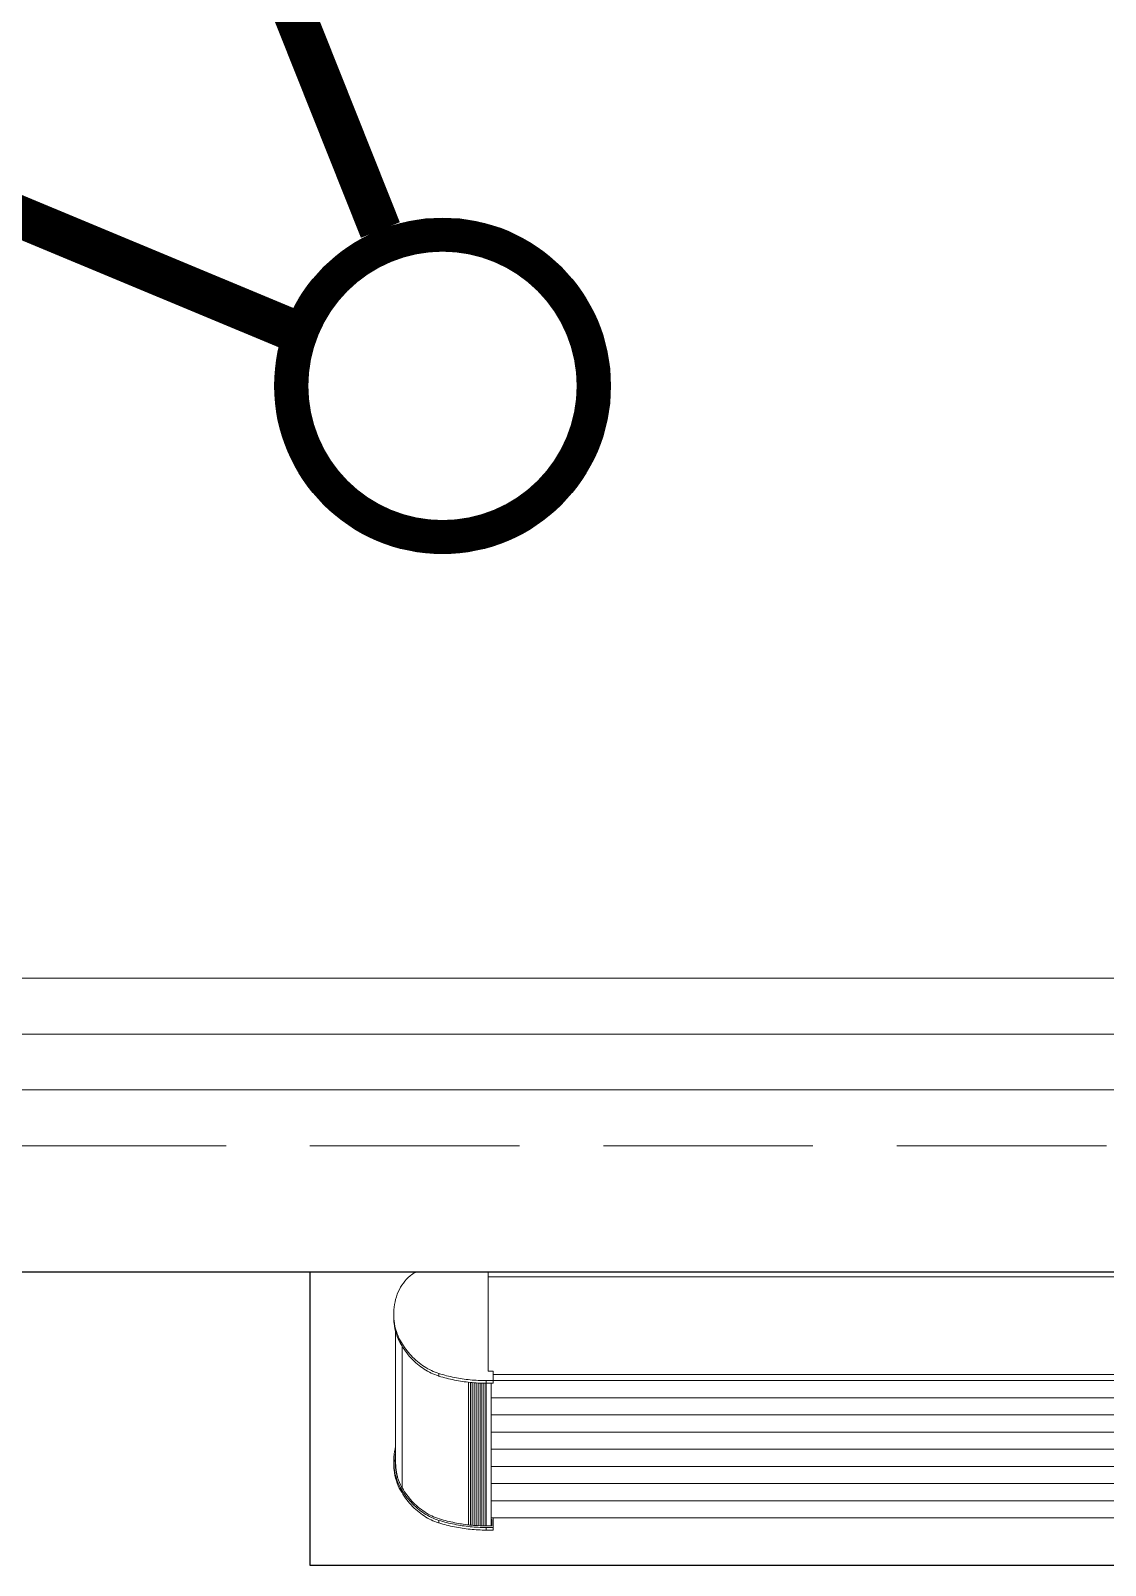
# Model space of a CAD drawing. Extents: x 5031545 to 5313844, y -886381 to -283477.
# Drawn here: x 5250409 to 5251690, y -787964 to -786134 of the extents above; entities that cross this region are included whole.
import ezdxf

# ---------------------------------------------------------------- set-up
doc = ezdxf.new("R2010")
doc.units = 0
doc.header["$LTSCALE"] = 1000
doc.header["$MEASUREMENT"] = 0
doc.linetypes.add('A户型$0$DASH', pattern=[0.35, 0.25, -0.1])
doc.linetypes.add('DASH', pattern=[0.35, 0.25, -0.1])
doc.layers.get('0').update_dxf_attribs({"linetype": 'CONTINUOUS'})
for name, color, linetype in [('5fur', 175, 'CONTINUOUS'), ('EQUIP-照明', 3, 'CONTINUOUS'), ('WIRE-安防', 4, 'CONTINUOUS'), ('看线', 185, 'CONTINUOUS')]:
    doc.layers.add(name, color=color, linetype=linetype)
for name, color, linetype, lineweight in [('平面-栏杆', 56, 'CONTINUOUS', 15), ('平面-看线', 252, 'CONTINUOUS', 15), ('平面-空调预留孔', 252, 'CONTINUOUS', 15)]:
    doc.layers.add(name, color=color, linetype=linetype, lineweight=lineweight)
doc.styles.get("Standard").update_dxf_attribs({"font": 'gbenor.shx', "bigfont": 'gbcbig.shx'})

# ---------------------------------------------------------------- blocks, each defined once
blk = doc.blocks.new('$equip$00001150')
at = {"const_width": 0.1}
blk.add_lwpolyline([(-0.45, 0, 1), (0.45, 0, 1)], format="xyb", close=True, dxfattribs=at)
blk.add_circle((0, 0), 0.5)
at = {"flags": 9}
blk.add_attdef('A', (0, 0), '', height=0.00002, dxfattribs=at)
blk = doc.blocks.new('gdgdgdrgdfsfs')
at = {"layer": '平面-空调预留孔', "color": 252}
for p, q in [((703030, 763849.2), (703030, 763967.6)), ((703030, 763967.6), (703111.7, 763967.6)), ((703030, 763961.6), (701455, 763961.6)), ((703140.2, 763739.3), (703140.2, 763896.4)), ((703132.5, 763710.1), (703132.5, 763879)), ((703134.4, 763885.1), (703134.4, 763882.1)), ((703023.9, 763845.2), (701461.2, 763845.2)), ((703023.9, 763844.9), (701461.2, 763844.9)), ((703023.9, 763837.8), (701461.2, 763837.8)), ((703023.9, 763834.7), (703023.9, 763849.2)), ((703023.9, 763849.2), (703030, 763849.2)), ((703032.3, 763837.8), (703023.9, 763837.8)), ((703032.3, 763664.6), (703032.3, 763837.8)), ((703088.6, 763846.3), (703088.6, 763843.2)), ((703023.9, 763834.7), (703032.3, 763834.7)), ((703026.2, 763664.6), (703026.2, 763834.7)), ((703032.7, 763664.6), (703032.7, 763834.7)), ((703035, 763664.6), (703035, 763834.7)), ((703037.3, 763664.7), (703037.3, 763834.8)), ((703039.6, 763664.7), (703039.6, 763834.9)), ((703041.9, 763664.9), (703041.9, 763835)), ((703044.2, 763665), (703044.2, 763835.1)), ((703046.5, 763665.1), (703046.5, 763835.2)), ((703048.8, 763665.3), (703048.8, 763835.4)), ((703051.1, 763665.5), (703051.1, 763835.6)), ((703053.4, 763665.8), (703053.4, 763835.9)), ((703026.2, 763817.3), (701458.9, 763817.3)), ((703026.2, 763796.9), (701458.9, 763796.9)), ((703026.2, 763776.4), (701458.9, 763776.4)), ((703026.2, 763756), (701458.9, 763756)), ((703026.2, 763735.5), (701458.9, 763735.5)), ((703026.2, 763715), (701458.9, 763715)), ((703134.4, 763707), (703134.4, 763710)), ((703026.2, 763694.6), (701458.9, 763694.6)), ((703026.2, 763674.1), (701458.9, 763674.1)), ((703023.9, 763659.6), (703023.9, 763674.1)), ((703023.9, 763674.1), (703026.2, 763674.1)), ((703025.4, 763672.2), (703025.4, 763664.6)), ((703026.2, 763672.2), (703025.4, 763672.2)), ((703032.3, 763662.7), (703023.9, 763662.7)), ((703023.9, 763659.6), (703032.3, 763659.6)), ((703026.2, 763669.7), (703025.4, 763669.7)), ((703025.4, 763664.6), (703032.3, 763664.6)), ((703032.3, 763659.6), (703032.3, 763662.7)), ((703088.6, 763668.1), (703088.6, 763671.2))]:
    blk.add_line(p, q, dxfattribs=at)
for points, knots in [([(703111.7, 763967.6), (703112.8, 763967.6), (703114.9, 763967.3), (703118, 763966.3), (703119.9, 763965.1), (703120.9, 763964.4)], [0, 0, 0, 0, 4.088364, 8.168044, 12.231424, 12.231424, 12.231424, 12.231424]), ([(703120.9, 763964.4), (703123.8, 763962.2), (703129.4, 763956.9), (703136, 763946.7), (703140.6, 763934.9), (703142.3, 763924.7), (703142.5, 763918.7), (703142.5, 763917)], [0, 0, 0, 0, 13.236708, 26.367262, 39.40148, 52.370435, 57.391988, 57.391988, 57.391988, 57.391988]), ([(703142.5, 763917), (703142.5, 763914.3), (703142.1, 763907.3), (703139.7, 763896.3), (703136.4, 763888.6), (703134.4, 763885.1)], [0, 0, 0, 0, 7.950473, 20.930505, 33.984373, 33.984373, 33.984373, 33.984373]), ([(703134.4, 763882.1), (703136.4, 763885.6), (703139.7, 763893.2), (703142.1, 763904.3), (703142.5, 763911.3), (703142.5, 763913.9)], [0, 0, 0, 0, 13.053869, 26.0339, 33.984373, 33.984373, 33.984373, 33.984373]), ([(703133.3, 763883.2), (703129.9, 763877.6), (703121.7, 763866.5), (703106.5, 763853.7), (703094.7, 763848.2), (703088.6, 763846.3)], [0, 0, 0, 0, 21.314535, 45.206098, 69.255455, 69.255455, 69.255455, 69.255455]), ([(703089.2, 763843.4), (703095.1, 763845.3), (703106.7, 763850.8), (703122.2, 763863.9), (703130.8, 763875.7), (703134.4, 763882.1)], [0, 0, 0, 0, 23.221194, 47.112756, 70.812357, 70.812357, 70.812357, 70.812357]), ([(703088.6, 763846.3), (703082.5, 763844.4), (703070.1, 763841.2), (703051.3, 763838.4), (703038.6, 763837.8), (703032.3, 763837.8)], [0, 0, 0, 0, 24.22556, 48.472753, 72.728, 72.728, 72.728, 72.728]), ([(703032.3, 763834.7), (703038.6, 763834.7), (703051.3, 763835.3), (703070.1, 763838.2), (703082.5, 763841.3), (703088.6, 763843.2)], [0, 0, 0, 0, 24.256764, 48.502888, 72.728, 72.728, 72.728, 72.728]), ([(703140.2, 763759.4), (703141.3, 763755.4), (703142.3, 763749.5), (703142.5, 763743.6), (703142.5, 763741.9)], [0, 0, 0, 0, 12.807641, 17.829194, 17.829194, 17.829194, 17.829194]), ([(703141, 763741.9), (703141, 763743.5), (703140.9, 763746.8), (703140.5, 763750.1), (703140.2, 763751.8)], [0, 0, 0, 0, 4.848396, 9.936354, 9.936354, 9.936354, 9.936354]), ([(703133.1, 763711.1), (703135.1, 763714.5), (703138.3, 763721.9), (703140.3, 763731.4), (703140.8, 763737), (703140.9, 763738.4)], [0, 0, 0, 0, 12.603735, 25.136179, 29.305258, 29.305258, 29.305258, 29.305258]), ([(703142.5, 763741.9), (703142.5, 763739.2), (703142.1, 763732.3), (703139.7, 763721.2), (703136.4, 763713.6), (703134.4, 763710)], [0, 0, 0, 0, 7.950473, 20.930505, 33.984373, 33.984373, 33.984373, 33.984373]), ([(703134.4, 763707), (703136.4, 763710.5), (703139.7, 763718.1), (703142.1, 763729.2), (703142.5, 763736.2), (703142.5, 763738.8)], [0, 0, 0, 0, 13.053869, 26.0339, 33.984373, 33.984373, 33.984373, 33.984373]), ([(703140.2, 763739.3), (703140.2, 763735.8), (703139.7, 763729.5), (703138.3, 763723.6), (703137.6, 763721)], [0, 0, 0, 0, 10.602023, 18.658548, 18.658548, 18.658548, 18.658548]), ([(703088.2, 763673.1), (703094.2, 763674.9), (703105.8, 763680.3), (703120.7, 763693), (703128.8, 763703.9), (703132.2, 763709.5)], [0, 0, 0, 0, 23.582379, 47.010028, 68.19018, 68.19018, 68.19018, 68.19018]), ([(703133.3, 763708.1), (703129.9, 763702.5), (703121.7, 763691.5), (703106.5, 763678.6), (703094.7, 763673.1), (703088.6, 763671.2)], [0, 0, 0, 0, 21.314535, 45.206098, 69.255455, 69.255455, 69.255455, 69.255455]), ([(703089.2, 763668.3), (703095.1, 763670.2), (703106.7, 763675.7), (703122.2, 763688.8), (703130.8, 763700.6), (703134.4, 763707)], [0, 0, 0, 0, 23.221194, 47.112756, 70.812357, 70.812357, 70.812357, 70.812357]), ([(703053.3, 763665.8), (703058.8, 763666.4), (703070.4, 763668.2), (703081.8, 763671.1), (703087.8, 763672.9)], [0, 0, 0, 0, 21.331569, 44.806099, 44.806099, 44.806099, 44.806099]), ([(703088.6, 763671.2), (703082.5, 763669.3), (703070.1, 763666.2), (703051.3, 763663.3), (703038.6, 763662.7), (703032.3, 763662.7)], [0, 0, 0, 0, 24.225112, 48.471236, 72.728, 72.728, 72.728, 72.728]), ([(703032.3, 763659.6), (703038.6, 763659.6), (703051.3, 763660.2), (703070.1, 763663.1), (703082.5, 763666.2), (703088.6, 763668.1)], [0, 0, 0, 0, 24.255247, 48.50244, 72.728, 72.728, 72.728, 72.728])]:
    blk.add_open_spline(points, degree=3, knots=knots, dxfattribs=at)
for points in [[(703134.4, 763885.1), (703134, 763884.5), (703133.6, 763883.8), (703133.3, 763883.2)], [(703088.6, 763843.2), (703088.8, 763843.3), (703089, 763843.3), (703089.2, 763843.4)], [(703140.2, 763749.2), (703140.6, 763746.8), (703140.8, 763744.4), (703140.9, 763741.9)], [(703140.9, 763738.4), (703140.9, 763739.5), (703141, 763740.7), (703141, 763741.9)], [(703132.2, 763709.5), (703132.5, 763710), (703132.8, 763710.6), (703133.1, 763711.1)], [(703134.4, 763710), (703134, 763709.4), (703133.6, 763708.7), (703133.3, 763708.1)], [(703087.8, 763672.9), (703087.9, 763673), (703088.1, 763673), (703088.2, 763673.1)], [(703032.3, 763664.6), (703037, 763664.6), (703041.7, 763664.8), (703046.4, 763665.1)], [(703046.4, 763665.1), (703047.2, 763665.2), (703047.9, 763665.2), (703048.7, 763665.3)], [(703048.7, 763665.3), (703049.5, 763665.4), (703050.2, 763665.4), (703051, 763665.5)], [(703051, 763665.5), (703051, 763665.5), (703051.1, 763665.5), (703051.1, 763665.5)], [(703051.1, 763665.5), (703051.8, 763665.6), (703052.6, 763665.7), (703053.3, 763665.8)], [(703088.6, 763668.1), (703088.6, 763668.1), (703088.7, 763668.2), (703088.8, 763668.2)], [(703088.8, 763668.2), (703088.9, 763668.2), (703089.1, 763668.3), (703089.2, 763668.3)]]:
    blk.add_open_spline(points, degree=3, dxfattribs=at)
blk = doc.blocks.new('VDGVDVXVE')
at = {"layer": '5fur', "color": 252, "linetype": 'A户型$0$DASH'}
blk.add_arc((580807.5, 364047.6), 1301.7, 77.6879, 77.6879, dxfattribs=at)
blk = doc.blocks.new('A$C547B2CCF')
at = {"layer": '平面-栏杆', "color": 252}
for points in [[(8150, 2033.3), (3650, 2033.3)], [(8150, 1966.7), (3650, 1966.7)]]:
    blk.add_lwpolyline(points, dxfattribs=at)
at = {"layer": '平面-看线', "color": 252}
blk.add_lwpolyline([(8150, 2100), (3650, 2100)], dxfattribs=at)
at = {"layer": '平面-看线', "color": 252, "linetype": 'DASH'}
blk.add_lwpolyline([(8150, 1900), (3650, 1900)], dxfattribs=at)
at = {"layer": '看线', "color": 252, "ltscale": 0.5}
for points in [[(3650, 1750), (8150, 1750)], [(6150, 1750), (6150, 1400), (8150, 1400), (8150, 1750)]]:
    blk.add_lwpolyline(points, dxfattribs=at)
at = {"color": 252}
blk.add_blockref('VDGVDVXVE', (-575593.7, -360558.3), dxfattribs=at)
at = {"layer": '平面-空调预留孔', "color": 252, "xscale": -1}
blk.add_blockref('gdgdgdrgdfsfs', (709392.5, -762217.6), dxfattribs=at)

msp = doc.modelspace()

# ---------------------------------------------------------------- linework, layer by layer
at = {"layer": 'WIRE-安防', "color": 2, "const_width": 50}
for points in [[(5250483.7, -785513.8), (5250825.6, -786371.8)], [(5248928.2, -785745.3), (5250730.7, -786495.5)]]:
    msp.add_lwpolyline(points, dxfattribs=at)

# ---------------------------------------------------------------- block references
at = {"color": 2}
msp.add_blockref('A$C547B2CCF', (5244591.5, -789363.8), dxfattribs=at)
at = {"layer": 'EQUIP-照明', "color": 6, "xscale": 400, "yscale": 400, "zscale": 400}
msp.add_blockref('$equip$00001150', (5250899.7, -786557.6), dxfattribs=at)

doc.saveas('drawing.dxf')
